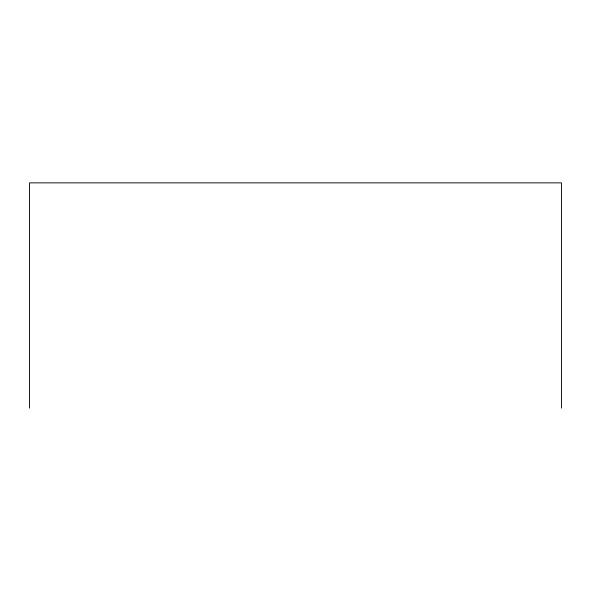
<?xml version="1.0" encoding="UTF-8"?>
<svg xmlns="http://www.w3.org/2000/svg" width="591" height="591" viewBox="0 0 591 591"><rect width="100%" height="100%" fill="white"/><g stroke="black" fill="none" stroke-linecap="round" stroke-linejoin="round"><path stroke-width="0.89" d="M561.45 408.137L561.45 182.863L29.55 182.863L29.55 408.137"/></g></svg>
